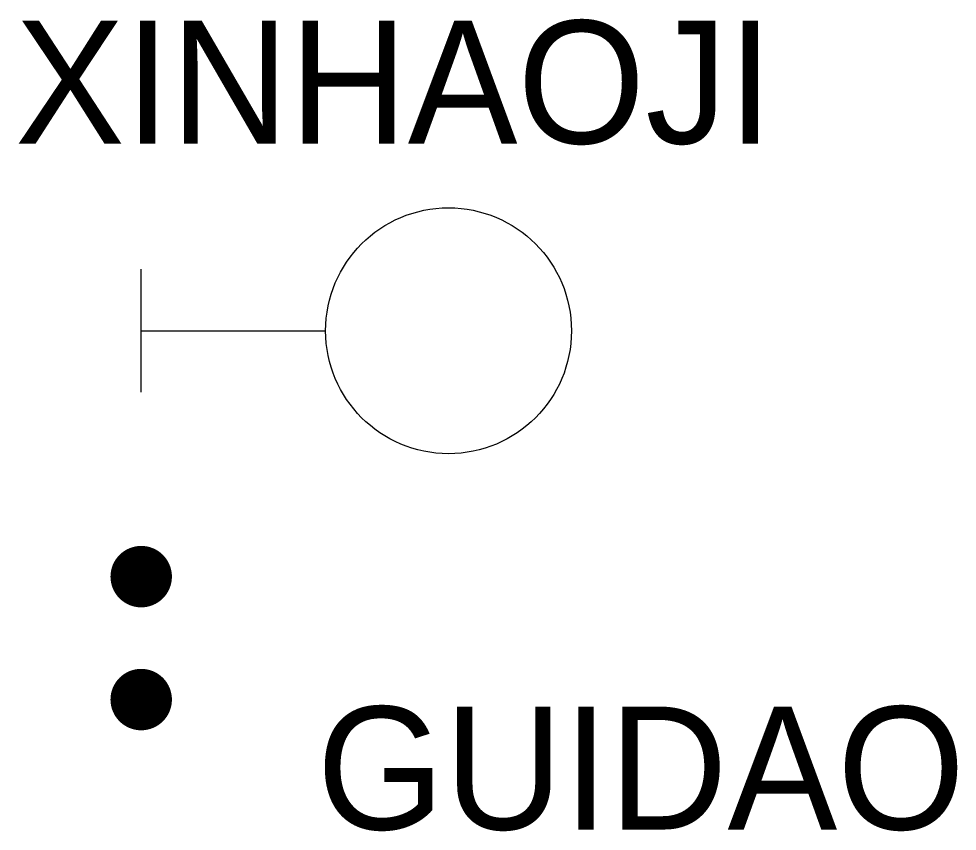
# Model space of a CAD drawing. Extents: x -2 to 13.3, y -3.2 to 10.
import ezdxf

# ---------------------------------------------------------------- set-up
doc = ezdxf.new("R2010")
doc.units = 0
doc.layers.get('0').update_dxf_attribs({"linetype": 'CONTINUOUS'})

# ---------------------------------------------------------------- blocks, each defined once
blk = doc.blocks.new('FX')
for p, q in [((0, -1), (0, 1)), ((0, 0), (3, 0))]:
    blk.add_line(p, q)
blk.add_circle((5, 0), 2)

msp = doc.modelspace()

# ---------------------------------------------------------------- linework, layer by layer
at = {"const_width": 0.5}
for points in [[(0.234, 0.948, -1), (-0.266, 0.948, -1)], [(0.234, -1.052, -1), (-0.266, -1.052, -1)]]:
    msp.add_lwpolyline(points, format="xyb", close=True, dxfattribs=at)

# ---------------------------------------------------------------- block references
at = {"linetype": 'Continuous'}
msp.add_blockref('FX', (-0.016, 4.948), dxfattribs=at)

# ---------------------------------------------------------------- texts
at = {"color": 3}
for tag, p, s in [('XINHAOJI', (-2.068, 7.994), 'XHJ'), ('GUIDAO', (2.837, -3.166), 'XXXXG')]:
    msp.add_attdef(tag, p, s, height=2, dxfattribs=at)

doc.saveas('drawing.dxf')
